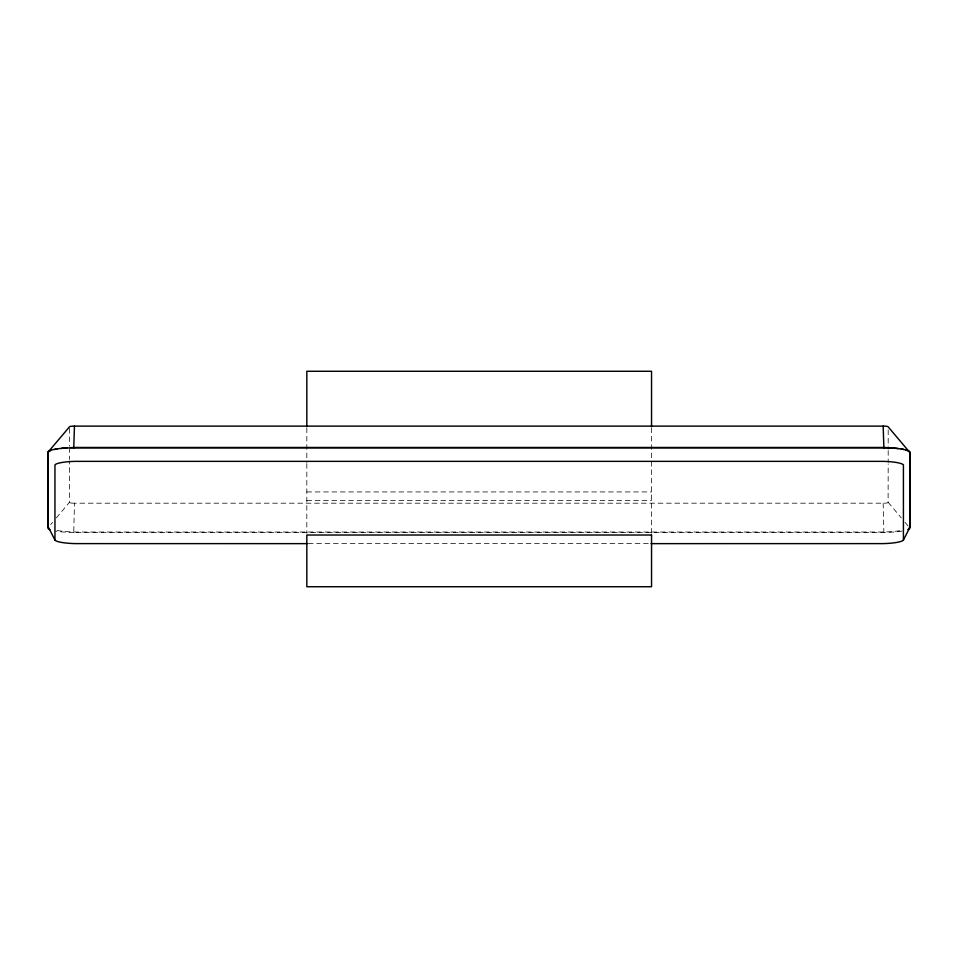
<?xml version="1.0" encoding="UTF-8"?>
<svg xmlns="http://www.w3.org/2000/svg" width="958" height="958" viewBox="0 0 958 958"><rect width="100%" height="100%" fill="white"/><g stroke="black" fill="none" stroke-linecap="round" stroke-linejoin="round"><path stroke-width="0.72" stroke-dasharray="4.79 3.59" d="M902.161 531.079A25.854 4.491 0 0 1 883.875 532.397L73.754 532.397L74.461 503.19L884.426 503.178A4.263 0.742 0 0 0 888.102 502.543L888.186 463.911M50.714 524.565L52.582 522.35M56.33 517.895L69.443 502.315L69.443 460.966M306.823 491.933L651.548 491.933M306.823 500.543L651.548 500.543M308.308 543.641L651.548 543.641M74.461 503.19L73.203 503.178A4.263 0.742 0 0 1 69.527 502.543L69.443 502.315M888.186 502.315L901.298 517.895M905.047 522.35L909.729 527.906M883.168 503.19L883.875 532.397M888.186 429.938L888.186 449.146M888.186 450.619L888.186 462.439M651.548 427.879L651.548 533.235M306.823 427.879L306.823 462.546M306.823 463.624L306.823 533.235M69.443 428.466L69.443 446.189M69.443 447.673L69.443 459.481M57.109 530.492A30.165 5.233 0 0 0 78.436 532.025L879.935 532.025A30.165 5.233 0 0 0 901.262 530.492M73.754 532.397A25.854 4.491 0 0 1 55.468 531.079"/><path stroke-width="1.44" d="M49.864 529.618A25.854 4.491 0 0 1 47.9 527.906L47.9 452.332A25.854 4.491 0 0 1 73.754 447.841L74.461 426.118L884.426 426.13A4.263 0.742 0 0 1 888.102 426.777L909.729 452.332L909.729 527.906A25.854 4.491 0 0 1 907.765 529.618M651.057 543.641L883.025 543.605A23.687 4.107 0 0 0 903.418 540.061L903.418 464.905A23.687 4.107 0 0 0 883.025 461.361L75.347 461.361A23.687 4.107 0 0 0 54.953 464.905L54.953 540.061A23.687 4.107 0 0 0 75.347 543.605L307.314 543.641M903.418 540.061L909.837 527.475M47.9 452.332L69.527 426.777A4.263 0.742 0 0 1 73.203 426.13L74.461 426.118M73.754 447.841L883.875 447.841A25.854 4.491 0 0 1 909.729 452.332M54.953 540.061L48.535 527.475A30.165 5.233 0 0 1 48.271 526.792L48.271 452.715M883.168 426.118L883.875 447.841M651.548 426.633L651.548 371.273L306.823 371.273L306.823 426.633M909.07 528.145A30.165 5.233 0 0 0 910.1 526.792L910.1 452.715A30.165 5.233 0 0 0 906.064 450.092M890.257 447.793A30.165 5.233 0 0 0 879.935 447.47L78.436 447.47A30.165 5.233 0 0 0 70.629 447.649M891.479 447.877A30.165 5.233 0 0 1 898.305 448.56M901.262 449.003A30.165 5.233 0 0 1 903.861 449.518M48.535 452.032A30.165 5.233 0 0 1 50.57 450.703M54.51 449.518A30.165 5.233 0 0 1 57.109 449.003M61.132 448.416A30.165 5.233 0 0 1 66.892 447.877M651.548 535.019L306.823 535.019L306.823 586.727L651.548 586.727L651.548 535.019"/></g></svg>
